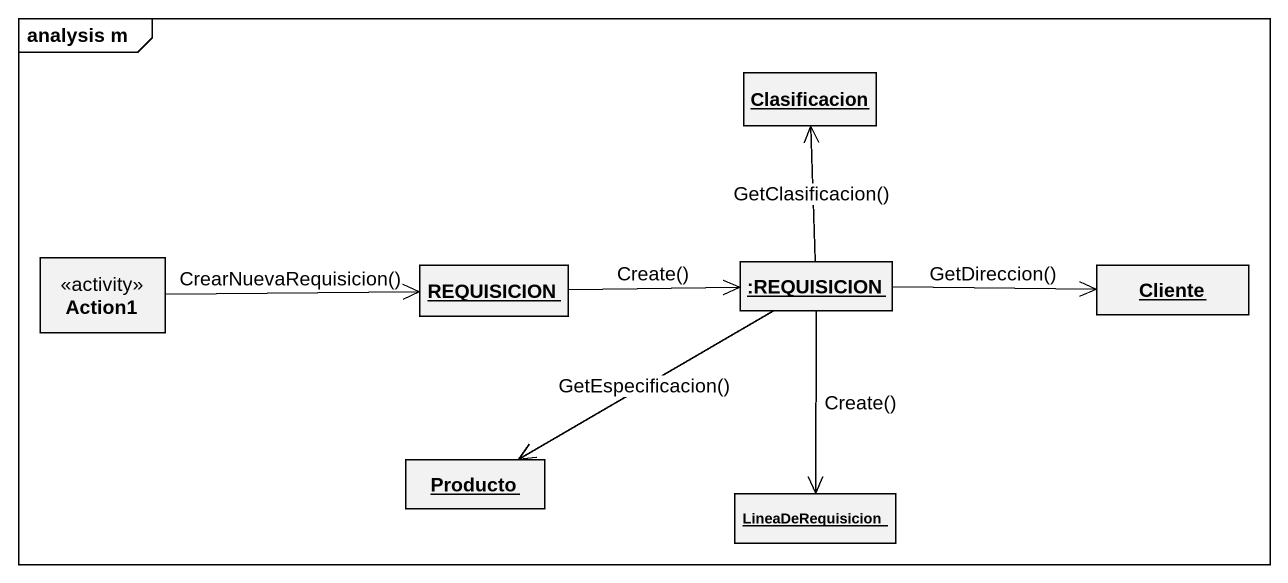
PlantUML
@startuml
mainframe analysis m
hide circle
hide empty members
object Clasificacion
class Action1 <<activity>>
object REQUISICION
object ":REQUISICION" as REQUISICION_2
object Cliente
object Producto
object LineaDeRequisicion
Clasificacion <-- REQUISICION_2 : GetClasificacion()
Action1 -right-> REQUISICION : CrearNuevaRequisicion()
REQUISICION -right-> REQUISICION_2 : Create()
REQUISICION_2 -right-> Cliente : GetDireccion()
REQUISICION_2 -left-> Producto : GetEspecificacion()
REQUISICION_2 -- LineaDeRequisicion
REQUISICION_2 --> LineaDeRequisicion : Create()
@enduml
